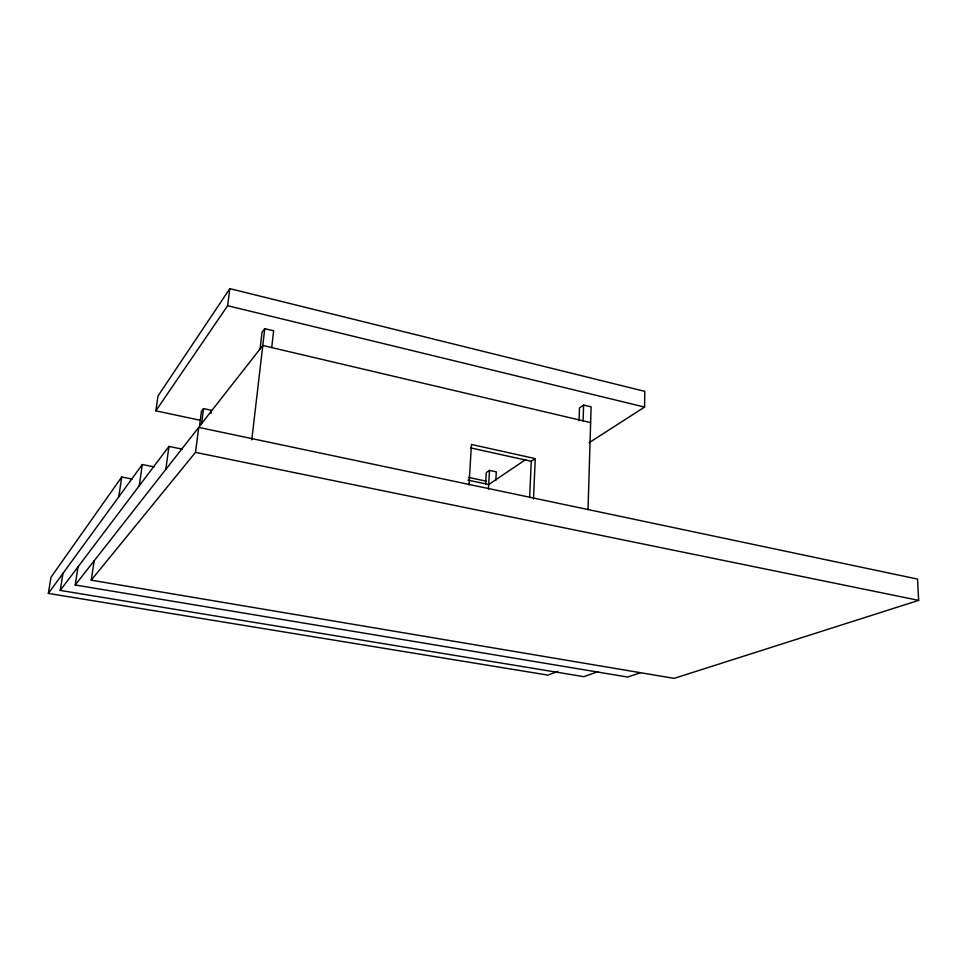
<?xml version="1.0" encoding="UTF-8"?>
<svg xmlns="http://www.w3.org/2000/svg" width="967" height="967" viewBox="0 0 967 967"><rect width="100%" height="100%" fill="white"/><g stroke="black" fill="none" stroke-linecap="round" stroke-linejoin="round"><path stroke-width="1.45" d="M589.133 442.705L644.566 407.071L644.808 391.369L229.82 288.637L157.947 396.071L155.844 410.83L200.084 420.246M588.033 509.464L591.103 406.853L583.609 405.064L579.475 407.929L579.052 420.766M583.101 420.826L583.609 405.064M533.482 499.008L535.259 458.624L471.449 444.469L469.007 484.914M529.638 497.473L531.258 461.295L535.259 458.624M495.829 480.321L496.289 471.848L489.483 470.385L486.268 472.621L485.627 483.899M488.456 489.036L489.483 470.385M271.715 347.576L273.637 330.787L264.765 328.671L262.045 332.213L260.075 348.942M251.771 439.852L264.765 328.671M211.011 413.308L211.398 410.322L203.517 408.618L201.438 411.326L199.492 426.266L262.794 345.485L590.632 422.603M155.844 410.83L227.644 305.705L229.82 288.637M201.571 423.619L203.517 408.618M91.224 580.176L195.479 452.375L198.755 427.39L917.538 579.088L918.65 600.374L674.12 678.363L91.224 580.176L94.186 560.787M165.804 469.418L168.971 446.428L182.267 449.147M139.26 485.772L142.318 464.547L154.152 466.904M118.772 496.833L121.721 477.021L132.092 479.052M640.505 672.706L627.656 677.045L75.208 584.987L78.049 566.819M598.077 671.606L583.863 676.67L60.232 590.414L62.952 573.371M557.85 671.388L547.951 675.111L48.35 593.412L50.973 577.287L121.721 477.021M48.35 593.412L142.318 464.547M60.232 590.414L168.971 446.428M75.208 584.987L198.755 427.39M525.794 459.506L488.71 484.527L468.028 480.14M195.479 452.375L918.65 600.374M468.451 477.384L486.147 481.155M470.615 447.89L531.258 461.295M227.644 305.705L644.566 407.071"/></g></svg>
